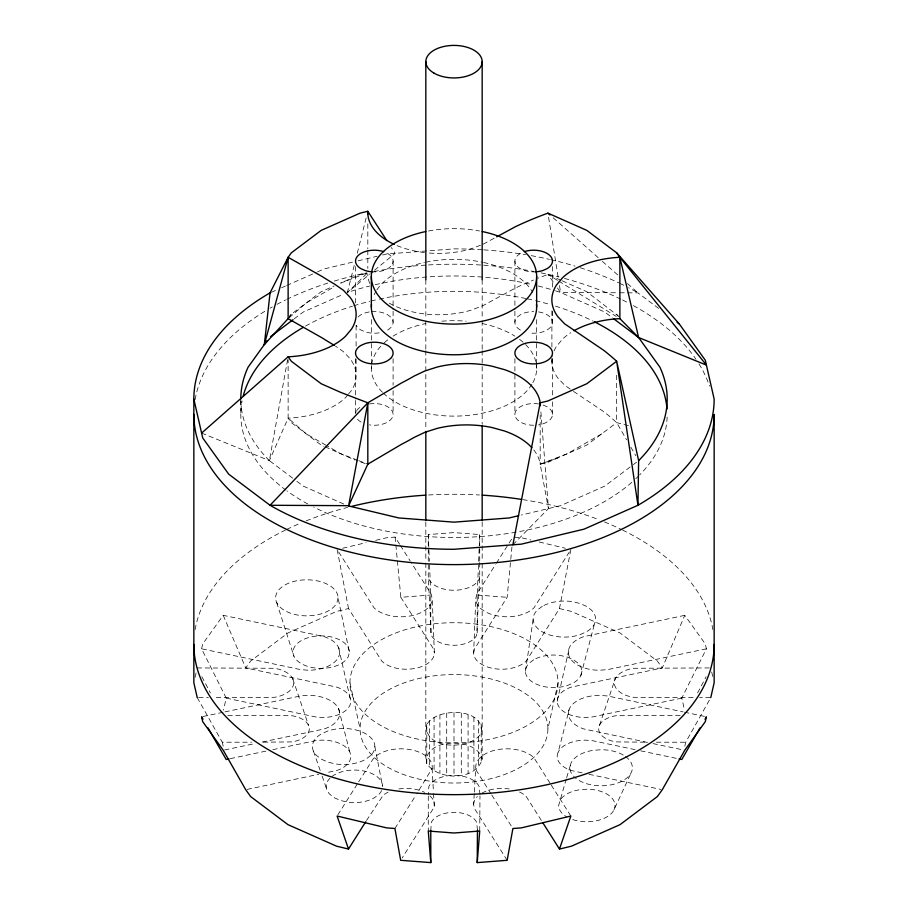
<?xml version="1.0" encoding="UTF-8"?>
<svg xmlns="http://www.w3.org/2000/svg" width="908" height="908" viewBox="0 0 908 908"><rect width="100%" height="100%" fill="white"/><g stroke="black" fill="none" stroke-linecap="round" stroke-linejoin="round"><path stroke-width="0.68" stroke-dasharray="4.54 3.41" d="M479.719 562.54L479.719 576.523L476.677 635.225A23.483 13.552 0 0 1 454 645.27A23.483 13.552 0 0 1 431.323 635.225L428.27 576.444L428.281 534.562L454 532.599L479.73 534.562L479.73 545.753M430.778 632.819L430.789 595.012L429.45 562.676M477.211 632.899L477.222 595.024L478.573 562.676M479.719 561.133L479.73 547.149M477.449 830.139L476.677 822.387A23.483 13.552 0 0 0 454 812.342A23.483 13.552 0 0 0 431.323 822.387L430.789 830.332M479.73 831.036L479.98 795.987M479.991 794.579L479.129 786.487A26.014 15.016 0 0 0 454 775.353A26.014 15.016 0 0 0 428.871 786.487L428.281 794.67M570.848 549.567L559.464 608.564L526.22 661.092A28.171 16.265 0 0 1 494.519 668.674A28.171 16.265 0 0 1 473.636 652.965L475.758 598.758L476.825 594.093L495.609 564.401M478.63 561.269L479.208 547.218M479.265 545.81L479.73 534.562M507.152 860.319L474.532 808.585L473.636 804.658L474.271 793.444M474.351 792.048L475.758 766.84A31.212 18.024 0 0 1 498.901 749.429A31.212 18.024 0 0 1 534.018 757.828L550.554 783.956M473.636 652.965L474.6 648.755L507.152 597.294L511.964 546.877M525.437 671.296L533.155 619.074M292.66 478.141L269.37 460.617L288.131 356.81M547.921 728.806A93.921 54.219 0 0 0 407.045 681.851A93.921 54.219 0 0 0 407.045 775.761A93.921 54.219 0 0 0 547.921 728.806L558.057 682.793A104.057 60.076 0 0 0 401.972 630.765A104.057 60.076 0 0 0 401.972 734.833A104.057 60.076 0 0 0 558.057 682.793M195.084 677.391L196.31 671.988M201.61 648.8L202.711 643.931L223.232 615.329L324.054 636.599A31.212 18.024 0 0 1 338.593 656.881A31.212 18.024 0 0 1 308.436 670.24L300.911 669.661L201.61 648.8L226.206 698.116L223.482 710.079M338.06 597.839L336.993 602.503A31.212 18.024 0 0 1 314.917 615.249L306.836 615.862A31.212 18.024 0 0 1 275.623 597.839A31.212 18.024 0 0 1 306.836 579.815A31.212 18.024 0 0 1 338.06 597.839L349.353 652.126L348.4 656.336A28.171 16.265 0 0 1 328.469 667.834L321.182 668.39A28.171 16.265 0 0 1 293.012 652.126A28.171 16.265 0 0 1 321.182 635.861A28.171 16.265 0 0 1 349.353 652.126M426.783 724.595C422.856 750.133 471.581 750.575 481.217 733.017C485.144 707.48 436.419 707.037 426.783 724.595L426.783 763.696C438.689 780.766 475.361 780.959 482.171 759.485L482.171 563.085M426.783 763.696C422.243 737.353 478.312 736.536 482.171 759.485M479.719 576.523L479.129 579.111A26.014 15.016 0 0 1 454 590.245A26.014 15.016 0 0 1 428.871 579.111L428.27 576.444M557.194 701.203L569.407 647.552M566.286 778.894L558.647 805.487A28.171 16.265 0 0 0 566.898 816.996M623.24 755.013A31.212 18.024 0 0 0 601.164 749.736L593.083 750.349A31.212 18.024 0 0 0 571.007 763.095L569.94 767.759A31.212 18.024 0 0 0 574.128 776.771M684.825 746.194L685.733 742.211L710.76 697.65L699.58 697.65M354.211 265.408L347.401 292.478A213.187 123.079 0 0 1 369.692 286.02M357.275 253.23L366.457 216.694M582.119 772.856L571.28 770.506A28.171 16.265 0 0 1 558.159 752.21L569.407 708.717A31.212 18.024 0 0 1 599.564 695.358L607.645 695.982L683.077 711.883M580.825 675.507L594.524 623.739M566.683 777.577L571.007 763.095M599.496 725.299L615.204 678.912M358.671 781.845L372.791 759.44L375.447 756.5A31.212 18.024 0 0 1 411.699 749.906A31.212 18.024 0 0 1 432.117 768.406L416.749 793.864M433.536 793.513L434.251 806.077L433.298 808.563L402.153 857.958M681.795 698.116L592.663 716.911L585.376 717.468A28.171 16.265 0 0 1 558.159 705.414A28.171 16.265 0 0 1 571.28 687.118L662.284 667.925L684.768 615.329L705.289 643.931L706.39 648.8L681.795 698.116L684.519 710.079M201.61 433.071L269.37 460.617L288.131 418.157L288.131 359.602M572.732 819.572A28.171 16.265 0 0 0 614.035 809.698L631.321 772.424M697.594 692.918L706.152 676.687M337.867 814.851L357.934 783.025M366.48 820.548L383.108 795.329A28.171 16.265 0 0 1 388.079 792.196M394.912 828.505L416 795.056M569.361 551.916L534.018 607.77A31.212 18.024 0 0 1 498.901 616.169A31.212 18.024 0 0 1 475.758 598.758M496.358 563.21L512.146 538.262M288.131 318.64L291.332 314.179L321.182 291.718L334.144 285.975M226.206 698.116L315.825 716.957L322.624 717.468A28.171 16.265 0 0 0 349.841 705.414A28.171 16.265 0 0 0 336.72 687.118L245.716 667.925L250.665 661.035L287.972 632.955L336.607 611.413L348.536 608.564L381.78 661.092A28.171 16.265 0 0 0 413.481 668.674A28.171 16.265 0 0 0 434.364 652.965L432.242 598.758L431.175 594.093L410.881 562.029M347.809 394.878L345.528 397.613A73.968 42.699 0 0 1 288.131 418.157L291.332 422.617L321.182 445.079L323.77 446.225M348.57 393.959L351.589 390.326A73.968 42.699 0 0 0 350.113 358.717L343.383 351.623L335.574 346.175M289.425 316.211L291.332 314.179M512.895 544.789L548.443 508.571L540.737 409.871M366.843 273.58L347.401 292.478L370.169 273.807M289.198 317.721L306.257 302.943L334.496 286.644M374.505 270.243L395.105 253.355L391.314 247.509M294.215 318.833L303.249 312.034L343.723 294.113M520.409 253.377L517.424 255.625A18.784 10.839 0 0 0 533.688 271.889M628.427 425.625L616.668 422.617L586.818 445.079L547.921 462.32L540.181 464.17A73.968 42.699 0 0 0 532.735 448.654M630.163 466.984L604.751 486.109L560.599 505.665L521.362 515.052M633.33 464.601L636.508 462.206M601.743 433.854L567.364 453.694L540.181 464.17L548.443 508.571M483.169 244.207L495.484 237.51M271.333 292.297L276.463 290.027M281.594 287.757L285.441 286.043M286.724 285.475L316.234 272.411M317.516 271.844L323.929 268.995L353.938 261.822M366.526 273.126L340.636 283.103L360.079 274.488L366.526 272.945M480.525 245.217L471.252 248.769A70.779 40.86 0 0 1 428.394 252.957M557.637 458.007L540.181 464.17L540.181 415.365M358.024 260.846L377.115 256.272M382.574 254.978L386.672 253.99L454 248.871A260.153 150.195 0 0 1 482.296 249.768M342.645 548.25L366.038 542.655M375.662 540.351L386.672 537.718L395.105 537.082L399.611 544.21M202.972 716.514L223.55 712.178M224.923 711.883L300.355 695.982A31.212 18.024 0 0 1 337.277 706.492A31.212 18.024 0 0 1 324.054 728.999L260.517 742.392M224.605 749.974L254.989 743.561M706.39 648.8L607.645 669.616L599.564 670.24A31.212 18.024 0 0 1 569.407 656.881A31.212 18.024 0 0 1 583.946 636.599L684.768 615.329M230.326 758.634L267.338 750.825M272.831 749.668L315.337 740.701A28.171 16.265 0 0 1 348.661 750.19A28.171 16.265 0 0 1 336.72 770.506L325.688 772.833M247.101 789.404L318.787 774.286M395.105 537.082L400.848 597.294L430.789 595.012M197.24 667.936L274.398 668.288A26.014 15.016 0 0 1 293.681 682.793A26.014 15.016 0 0 1 274.398 697.31L213.982 697.65M709.364 667.936L633.602 668.288A26.014 15.016 0 0 0 614.319 682.793A26.014 15.016 0 0 0 633.602 697.31L693.984 697.65M198.636 697.65L208.397 697.65M227.851 715.402L291.911 715.72A23.483 13.552 0 0 1 309.31 728.806A23.483 13.552 0 0 1 291.911 741.904L259.881 742.211M680.16 715.402L616.089 715.72A23.483 13.552 0 0 0 598.69 728.806A23.483 13.552 0 0 0 616.089 741.904L648.051 742.211M197.24 697.65L222.267 742.211L251.516 742.211M656.427 742.211L685.733 742.211M555.514 290.832A213.187 123.079 0 0 1 560.599 292.478L618.257 292.773M619.665 292.773L637.949 292.864L658.629 308.425M514.303 537.184L521.328 537.718L530.964 540.022M477.222 595.024L507.152 597.294M647.506 742.426L583.946 728.999A31.212 18.024 0 0 1 569.407 708.717M653.022 743.595L684.768 750.258M589.031 774.308L660.899 789.404M684.45 712.178L705.028 716.514M635.169 749.668L592.663 740.701L585.376 740.145A28.171 16.265 0 0 0 558.159 752.21M640.662 750.825L677.674 758.634M365.243 463.545L356.197 460.594M539.216 541.997L565.355 548.25M559.464 608.564L571.393 611.413L620.028 632.955L657.335 661.035L662.284 667.925M357.457 460.174L340.636 453.694L327.13 445.896M358.762 460.674L367.819 464.17M560.883 280.231L547.921 274.488A309.242 178.536 0 0 0 538.251 278.132M562.177 280.799L586.818 291.718L618.575 316.211M557.421 287.984L560.599 292.478L604.751 312.034L612.65 317.982M543.086 405.013L546.968 406.739A18.784 10.839 0 0 1 538.558 424.887M325.075 446.804L354.892 460.016M343.723 504.031L303.249 486.109L294.782 479.73M325.904 445.192L306.257 433.854L288.131 418.157M557.512 280.368L547.921 274.488L554.255 283.478M558.715 281.105L616.271 316.438M573.538 391.405L603.65 411.608A309.242 178.536 0 0 1 616.668 422.617L626.588 439.778M570.19 389.067L564.617 385.174L557.887 378.08A73.968 42.699 0 0 1 552.507 355.618M387.591 253.377L390.576 255.625A18.784 10.839 0 0 1 374.312 271.889M553.154 217.772L598.168 257.634M602.356 261.345L618.064 275.249M627.485 283.591L637.949 292.864A260.153 150.195 0 0 0 628.608 287.734M616.668 314.179L618.269 316.404M400.36 545.39L410.132 560.838M551.304 785.148L570.848 816.031M400.848 597.294L433.4 648.755L434.364 652.965M541.327 820.401L526.22 796.52A28.171 16.265 0 0 0 519.546 792.014M338.639 551.916L373.983 607.77A31.212 18.024 0 0 0 409.099 616.169A31.212 18.024 0 0 0 432.242 598.758M491.058 793.876L476.757 771.187L475.758 766.84M491.818 795.079L512.895 828.516M630.833 447.133L635.793 455.714M201.848 676.687L210.406 692.918M223.232 615.329L245.716 667.925M313.476 751.188L320.32 770.858M322.147 776.102L327.175 790.528M292.796 678.912L308.504 725.299M276.679 602.503L293.965 656.336M338.593 708.717L349.841 752.21M711.69 671.988L712.916 677.391M338.593 647.552L350.806 701.203M222.267 742.211L223.175 746.194M349.943 682.793L360.079 728.806M337.152 549.567L348.536 608.564M374.845 746.524L382.563 786.317A28.171 16.265 0 0 0 340.296 772.231L334.462 774.819A28.171 16.265 0 0 0 330.955 777.282M548.58 217.307L558.375 278.563M559.487 285.521L560.599 292.478M432.117 768.406L433.468 792.128M428.281 534.562L429.393 561.269M616.668 375.22L616.668 422.617M552.473 266.623L552.473 288.926M552.473 311.24L552.473 322.385M552.473 358.637L552.473 396.285M552.473 401.858L552.473 414.411M551.894 310.774L551.894 347.015M551.894 358.172L551.894 362.36M536.651 319.605L536.651 364.221M536.651 365.606L536.651 368.398M514.904 261.039L514.904 309.844M514.904 311.24L514.904 322.385M514.904 358.637L514.904 414.411M482.171 279.8L482.171 319.457M482.171 320.876L482.171 349.205M482.171 350.624L482.171 424.274M482.171 522.009L482.171 561.666M481.217 724.595L481.217 763.696M478.403 720.68L478.403 767.612M473.919 717.309L473.919 770.983M468.085 714.721L468.085 773.571M461.287 713.098L461.287 743.765M461.287 744.526L461.287 775.194M454 712.542L454 743.221M454 745.071L454 775.75M446.713 713.098L446.713 743.765M446.713 744.526L446.713 775.194M439.915 714.721L439.915 773.571M434.081 717.309L434.081 770.983M429.598 720.68L429.598 767.612M428.281 796.066L428.281 831.036M425.829 279.8L425.829 319.457M425.829 320.876L425.829 349.205M425.829 350.624L425.829 429.938M425.829 522.009L425.829 561.666M425.829 563.085L425.829 759.485M393.096 261.039L393.096 309.844M393.096 311.24L393.096 322.385M393.096 358.637L393.096 385.128M393.096 390.701L393.096 414.411M371.349 319.605L371.349 364.221M371.349 365.606L371.349 368.398M367.819 223.833L367.819 248.928M367.819 250.324L367.819 268.45M356.106 325.643L356.106 347.946M356.106 359.103L356.106 374.436M355.527 266.623L355.527 302.875M355.527 358.637L355.527 399.066M355.527 400.462L355.527 414.411M240.813 400.462L240.813 414.411M195.129 629.596A260.153 150.195 0 0 1 285.487 530.034M286.735 529.421A260.153 150.195 0 0 1 300.854 523.042M306.166 520.874A260.153 150.195 0 0 1 347.605 507.39M428.542 494.985A260.153 150.195 0 0 1 479.458 494.985M522.747 499.604A260.153 150.195 0 0 1 599.144 519.807M604.501 521.941A260.153 150.195 0 0 1 621.265 529.421M622.513 530.034A260.153 150.195 0 0 1 712.871 629.596M195.129 399.543A260.153 150.195 0 0 1 266.214 310.457M270.051 308.209A260.153 150.195 0 0 1 272.332 306.904M277.008 304.339A260.153 150.195 0 0 1 285.487 299.981M286.735 299.379A260.153 150.195 0 0 1 329.048 282.672M334.246 281.071A260.153 150.195 0 0 1 366.946 272.877M373.96 271.503A260.153 150.195 0 0 1 427.123 265.011M428.542 264.932A260.153 150.195 0 0 1 482.296 265.102M483.703 265.193A260.153 150.195 0 0 1 534.04 271.503M541.054 272.877A260.153 150.195 0 0 1 559.033 276.997M564.447 278.416A260.153 150.195 0 0 1 621.265 299.379M622.513 299.981A260.153 150.195 0 0 1 628.608 303.068M633.353 305.61A260.153 150.195 0 0 1 695.948 359.228M698.967 363.847A260.153 150.195 0 0 1 709.477 386.07M533.688 425.25A18.784 10.839 0 0 1 520.409 422.072L517.424 419.825A18.784 10.839 0 0 1 518.786 407.805A18.784 10.839 0 0 1 538.558 403.935M369.442 403.935A18.784 10.839 0 0 1 389.214 407.805A18.784 10.839 0 0 1 390.576 419.825L387.591 422.072A18.784 10.839 0 0 1 369.442 424.887M361.032 422.072A18.784 10.839 0 0 1 356.163 417.215M355.596 413.469A18.784 10.839 0 0 1 356.163 411.596M356.662 410.7A18.784 10.839 0 0 1 361.032 406.739M269.37 460.617A213.187 123.079 0 0 1 240.813 399.077M375.152 284.715A213.187 123.079 0 0 1 532.848 284.715M538.308 286.02A213.187 123.079 0 0 1 554.221 290.435M389.362 303.249A70.779 40.86 0 0 0 471.252 310.116L483.169 305.553L515.188 288.165A309.242 178.536 0 0 1 533.518 280.039M369.772 283.466A70.779 40.86 0 0 1 367.785 273.841M374.164 294.703A82.651 47.715 0 0 1 376.082 291.139M376.843 289.958A82.651 47.715 0 0 1 424.388 262.503M425.75 262.208A82.651 47.715 0 0 1 482.25 262.208M483.612 262.503A82.651 47.715 0 0 1 532.61 292.319M536.083 362.859A82.651 47.715 0 0 1 532.61 383.131M531.918 384.311A82.651 47.715 0 0 1 462.467 415.864A82.651 47.715 0 0 1 383.335 393.141M382.427 392.256A82.651 47.715 0 0 1 371.497 365.64M371.667 364.256A82.651 47.715 0 0 1 382.427 344.541M384.288 342.77A82.651 47.715 0 0 1 388.431 339.354M393.085 336.153A82.651 47.715 0 0 1 425.75 323.554M441.867 321.205A82.651 47.715 0 0 1 466.133 321.205M482.25 323.554A82.651 47.715 0 0 1 514.915 336.153M519.569 339.354A82.651 47.715 0 0 1 535.777 361.475M554.062 350.897A73.968 42.699 0 0 1 556.411 346.47L562.472 339.183A73.968 42.699 0 0 1 570.803 332.68M483.703 249.859A260.153 150.195 0 0 1 525.573 254.671M531.214 255.647A260.153 150.195 0 0 1 549.408 259.348M550.793 259.665A260.153 150.195 0 0 1 575.059 266.135M580.246 267.747A260.153 150.195 0 0 1 618.757 282.842M620.016 283.432A260.153 150.195 0 0 1 623.739 285.248M424.445 252.56A70.779 40.86 0 0 1 395.57 244.978M667.142 417.067A213.187 123.079 0 0 1 639.686 474.884M638.63 475.951A213.187 123.079 0 0 1 635.804 478.698M631.809 482.318A213.187 123.079 0 0 1 517.583 531.895M516.187 532.145A213.187 123.079 0 0 1 313.691 507.073M307.789 503.985A213.187 123.079 0 0 1 287.166 491.035M286.009 490.195A213.187 123.079 0 0 1 242.073 401.018M305.497 326.097A213.187 123.079 0 0 1 352.486 306.166M353.779 305.769A213.187 123.079 0 0 1 369.692 301.354M371.054 301.025A213.187 123.079 0 0 1 377.898 299.436M379.283 299.129A213.187 123.079 0 0 1 525.948 298.539M527.332 298.834A213.187 123.079 0 0 1 534.222 300.366M535.584 300.696A213.187 123.079 0 0 1 550.316 304.6M555.514 306.166A213.187 123.079 0 0 1 593.106 321.137M387.591 330.058A18.784 10.839 0 0 0 390.576 316.971L387.591 314.724A18.784 10.839 0 0 0 370.634 311.75M379.169 332.861A18.784 10.839 0 0 1 364.914 331.783L361.032 330.058A18.784 10.839 0 0 1 356.163 325.2M358.047 316.971A18.784 10.839 0 0 1 369.442 311.909M538.558 311.909A18.784 10.839 0 0 1 546.968 330.058L543.086 331.783A18.784 10.839 0 0 1 528.831 332.861M520.409 330.058A18.784 10.839 0 0 1 517.424 316.971L520.409 314.724A18.784 10.839 0 0 1 533.688 311.546M428.485 230.995A82.651 47.715 0 0 1 479.515 230.995M625.419 756.421A31.212 18.024 0 0 1 619.506 782.344A31.212 18.024 0 0 1 574.98 777.577M614.035 809.698A28.171 16.265 0 0 0 586.818 789.222L579.531 789.778A28.171 16.265 0 0 0 559.6 801.276M381.598 790.528A28.171 16.265 0 0 1 378.784 794.455L374.312 797.826A28.171 16.265 0 0 1 347.094 802.036L340.296 800.402L334.462 797.826L329.99 794.455A28.171 16.265 0 0 1 329.99 778.19M473.636 804.658A28.171 16.265 0 0 1 477.415 796.52M481.898 793.149A28.171 16.265 0 0 1 509.104 788.938M398.896 788.938A28.171 16.265 0 0 1 424.672 792.378M429.949 795.919A28.171 16.265 0 0 1 434.251 806.077M542.303 606.328L537.332 610.062A31.212 18.024 0 0 0 542.303 631.82A31.212 18.024 0 0 0 579.985 634.681L586.443 631.82A31.212 18.024 0 0 0 591.403 610.062L586.443 606.328L579.985 603.468L572.449 601.663A31.212 18.024 0 0 0 542.303 606.328M370.668 755.535L365.697 759.27A31.212 18.024 0 0 1 335.551 763.934L328.015 762.13L321.557 759.27L316.597 755.535A31.212 18.024 0 0 1 321.557 733.778L328.015 730.917A31.212 18.024 0 0 1 365.697 733.778A31.212 18.024 0 0 1 370.668 755.535M533.688 659.798L529.216 663.169A28.171 16.265 0 0 0 533.688 682.805A28.171 16.265 0 0 0 567.704 685.381L573.538 682.805A28.171 16.265 0 0 0 578.01 663.169L573.538 659.798L567.704 657.21L560.906 655.587A28.171 16.265 0 0 0 533.688 659.798"/><path stroke-width="1.36" d="M704.994 719.238L706.39 716.798L705.289 721.667L684.768 750.258L662.284 789.699L657.335 796.588L620.028 824.657L571.393 846.199L559.464 849.059L570.848 816.031L521.328 827.88L512.895 828.516L507.152 860.319L477.222 862.6L477.449 830.139M496.721 236.852L515.188 226.818A309.242 178.536 0 0 1 547.921 213.142L586.818 230.371L616.668 252.833L619.869 257.293L619.869 318.64L638.63 337.526L659.923 367.218A213.187 123.079 0 0 1 638.63 460.617L637.949 505.279L584.071 529.148L521.328 544.153L454 549.272A260.153 150.195 0 0 1 270.051 505.279L228.703 474.169L202.711 437.94L193.847 399.077A260.153 150.195 0 0 1 270.051 292.864L288.131 257.293L291.332 252.833L321.182 230.371L360.079 213.142L367.819 211.292A70.779 40.86 0 0 0 394.276 244.4M477.222 862.6L479.73 831.036L454 832.999L428.281 831.036L430.789 862.6L400.678 860.307L394.912 828.505L386.672 827.88L337.118 816.031L348.513 849.048L336.607 846.199L287.972 824.657L250.665 796.588L245.716 789.699L223.232 750.258L202.711 721.667L201.61 716.798L203.006 719.238M201.61 433.071L288.131 356.81A73.968 42.699 0 0 0 345.528 336.266L351.589 328.98A73.968 42.699 0 0 0 350.113 297.37L343.383 290.276L334.462 284.045A309.242 178.536 0 0 1 322.556 276.781L288.131 257.293L288.131 318.64L264.341 344.552L270.051 292.864M288.131 356.81L291.332 361.271L321.182 383.732L340.636 392.347L367.819 402.823L348.581 505.949L367.819 464.17L367.819 402.823L401.563 382.938A309.242 178.536 0 0 0 414.15 376.071L424.955 370.918L437.236 367.036A73.968 42.699 0 0 1 491.977 366.185L504.61 369.681A73.968 42.699 0 0 1 540.181 402.823L540.396 405.638M512.895 544.789L540.181 402.823L547.921 400.973L586.818 383.732L616.668 361.271A309.242 178.536 0 0 0 603.65 350.261L564.617 323.827L557.887 316.733A73.968 42.699 0 0 1 556.411 285.123L562.472 277.837A73.968 42.699 0 0 1 619.869 257.293L706.39 365.073L638.63 337.526L613.785 318.833M710.76 697.65L714.153 682.793L714.153 414.411A260.153 150.195 0 0 1 454 564.606A260.153 150.195 0 0 1 193.847 414.411M264.341 344.552L288.131 257.293M700.068 727.785L681.795 759.497L679.048 758.918M348.513 849.048L365.731 821.74M267.213 340.534L248.077 367.218A213.187 123.079 0 0 0 240.813 399.077M367.819 402.823L270.051 505.279L347.401 505.665L398.828 517.957L454 522.157L509.172 517.957L518.661 515.699M270.505 336.675L293.091 319.684M367.819 464.17L401.563 444.284A309.242 178.536 0 0 0 414.15 437.418L424.955 432.265L437.236 428.383A73.968 42.699 0 0 1 491.977 427.532L504.61 431.028A73.968 42.699 0 0 1 531.94 447.757M228.952 758.918L226.206 759.497L207.932 727.785M288.131 318.64L322.556 338.128A309.242 178.536 0 0 0 334.462 345.392M677.118 322.34L679.298 323.974L705.289 360.204L714.153 399.077A260.153 150.195 0 0 1 637.949 505.279L616.668 361.271L638.63 460.617M547.921 213.142L550.01 214.992M616.668 252.833L679.298 323.974M386.763 240.495L367.819 211.292L367.819 214.072M542.836 822.784L559.464 849.059M619.869 257.293L638.63 337.526M197.24 697.65L193.847 682.793L193.847 399.077M540.181 402.823L540.181 405.604M536.651 276.384L536.651 307.052M482.171 61.665L482.171 279.8M482.171 425.693L482.171 520.59M430.789 830.332L430.789 862.6M425.829 61.665L425.829 279.8M425.829 431.357L425.829 520.59M371.349 276.384L371.349 307.052M714.153 644.453A260.153 150.195 0 0 1 454 794.648A260.153 150.195 0 0 1 193.847 644.453M351.702 506.358A260.153 150.195 0 0 1 425.704 495.155M482.296 495.155A260.153 150.195 0 0 1 521.328 499.377M574.026 330.728A73.968 42.699 0 0 1 619.869 318.64M524.302 251.652A18.784 10.839 0 0 1 548.591 254.444A18.784 10.839 0 0 1 546.968 268.711L543.086 270.436A18.784 10.839 0 0 1 534.914 271.867M536.503 304.294A82.651 47.715 0 0 1 454 354.767A82.651 47.715 0 0 1 371.497 304.294M243.299 395.672A213.187 123.079 0 0 1 303.249 327.379M594.309 321.738A213.187 123.079 0 0 1 666.994 409.077M373.086 271.867A18.784 10.839 0 0 1 364.914 270.436L361.032 268.711A18.784 10.839 0 0 1 359.409 254.444A18.784 10.839 0 0 1 383.698 251.652M482.25 231.54A82.651 47.715 0 0 1 520.295 304.872A82.651 47.715 0 0 1 387.705 304.872A82.651 47.715 0 0 1 425.75 231.54M390.576 358.478L387.591 360.726A18.784 10.839 0 0 1 361.032 360.726A18.784 10.839 0 0 1 361.032 345.392L364.914 343.667A18.784 10.839 0 0 1 387.591 345.392A18.784 10.839 0 0 1 390.576 358.478M546.968 345.392L543.086 343.667A18.784 10.839 0 0 0 520.409 345.392A18.784 10.839 0 0 0 517.424 358.478L520.409 360.726A18.784 10.839 0 0 0 546.968 360.726A18.784 10.839 0 0 0 546.968 345.392M434.081 73.173A28.171 16.265 0 0 0 481.217 65.875A28.171 16.265 0 0 0 446.713 45.956A28.171 16.265 0 0 0 434.081 73.173"/></g></svg>
